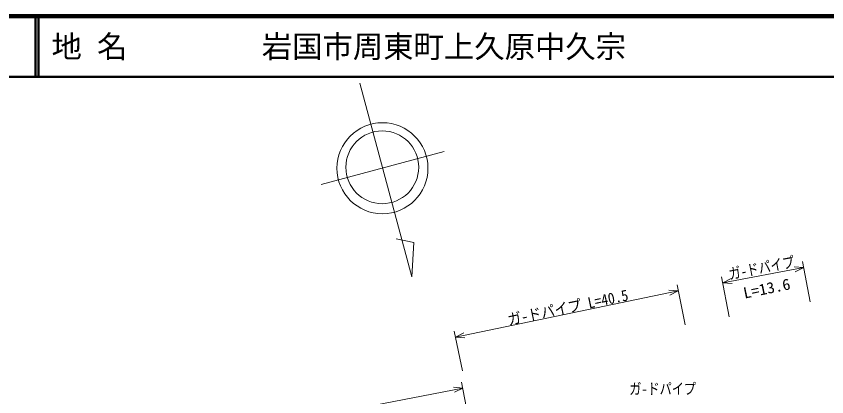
# Model space of a CAD drawing. Units: millimetres, scale not verified. Extents: x 40000 to 680000, y 20000 to 380000.
# Drawn here: x 364560 to 498107, y 317296 to 380000 of the extents above; entities that cross this region are included whole.
import ezdxf
from ezdxf.enums import TextEntityAlignment as Align

# ---------------------------------------------------------------- set-up
doc = ezdxf.new("R2010")
doc.units = ezdxf.units.MM
doc.header["$LTSCALE"] = 1000
for name, color, linetype, lineweight in [('M-BMK-SRVR', 3, 'Continuous', 13), ('M-STR-HTXT', 7, 'Continuous', 13), ('M-TTL', 2, 'Continuous', 140), ('M-TTL-LINE', 7, 'Continuous', 50), ('M-TTL-TXT', 7, 'Continuous', 50)]:
    doc.layers.add(name, color=color, linetype=linetype, lineweight=lineweight)
doc.styles.add('ＭＳ ゴシック', font='')
doc.styles.get('ＭＳ ゴシック').set_extended_font_data('MS Gothic')

msp = doc.modelspace()

# ---------------------------------------------------------------- linework, layer by layer
at = {"layer": 'M-BMK-SRVR'}
for p, q in [((421191, 368971), (429739, 337068)), ((435086, 357683), (414801, 352248)), ((430093, 342724), (427154, 343330)), ((429739, 337068), (430093, 342724))]:
    msp.add_line(p, q, dxfattribs=at)
for centre, radius in [((424903, 354955), 7500), ((424870, 355109), 6000)]:
    msp.add_circle(centre, radius, dxfattribs=at)
at = {"layer": 'M-STR-HTXT'}
for p, q in [((494118, 339560), (495345, 332963)), ((480954, 336096), (494301, 338577)), ((492749, 338716), (494301, 338577)), ((494301, 338577), (492903, 337890)), ((481998, 330482), (480771, 337079)), ((480954, 336096), (482352, 336783)), ((473441, 335716), (474800, 329143)), ((482506, 335957), (480954, 336096)), ((436924, 327144), (473644, 334737)), ((472090, 334844), (473644, 334737)), ((473644, 334737), (472260, 334022)), ((438081, 321551), (436722, 328124)), ((436924, 327144), (438308, 327859)), ((438478, 327037), (436924, 327144)), ((437949, 319712), (439514, 311596)), ((366093, 304845), (438139, 318730)), ((436586, 318859), (438139, 318730)), ((438139, 318730), (436745, 318034))]:
    msp.add_line(p, q, dxfattribs=at)
at = {"layer": 'M-TTL'}
msp.add_line((680000, 380000), (40000, 380000), dxfattribs=at)
at = {"layer": 'M-TTL-LINE'}
for p, q in [((367750, 380000), (367750, 370000)), ((368250, 380000), (368250, 370000)), ((40000, 370000), (680000, 370000))]:
    msp.add_line(p, q, dxfattribs=at)

# ---------------------------------------------------------------- texts
at = {"layer": 'M-STR-HTXT', "style": 'ＭＳ ゴシック'}
for s, rotation, width, p in [('ガ-ドパイプ', 11.1, 0.8, (482243, 336057)), ('L=13.6', 11.5, 1.05, (484660, 332928)), ('ガ-ドパイプ L=40.5', 11.8, 0.9, (445846, 328533))]:
    msp.add_text(s, height=1833, rotation=rotation, dxfattribs=dict(at, width=width)).set_placement(p, align=Align.BOTTOM_LEFT)
at = {"layer": 'M-STR-HTXT', "style": 'ＭＳ ゴシック', "width": 0.8}
msp.add_text('ガ-ドパイプ', height=1833, dxfattribs=at).set_placement((465566, 317149), align=Align.BOTTOM_LEFT)
at = {"layer": 'M-TTL-TXT', "style": 'ＭＳ ゴシック'}
for s, p in [('地 名', (370380, 375000)), ('岩国市周東町上久原中久宗', (405024, 375000))]:
    msp.add_text(s, height=3666, dxfattribs=at).set_placement(p, align=Align.MIDDLE_LEFT)

doc.saveas('drawing.dxf')
